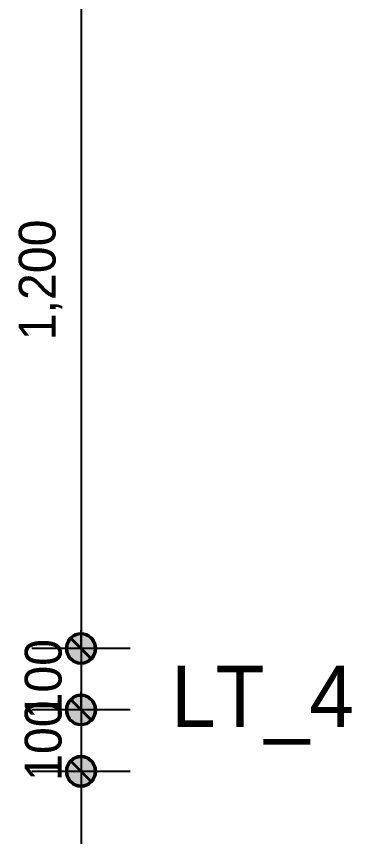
# Model space of a CAD drawing. Header units: millimetres. Extents: x 359270 to 411470, y 57550 to 89768.
# Drawn here: x 396225 to 396771, y 63146 to 64481 of the extents above; entities that cross this region are included whole.
import ezdxf

# ---------------------------------------------------------------- set-up
doc = ezdxf.new("R2010")
doc.units = ezdxf.units.MM
doc.header["$LTSCALE"] = 100
doc.header["$PDMODE"] = 3
doc.layers.get('DEFPOINTS').update_dxf_attribs({"color": 248})
for name, color, linetype in [('07-DIM WAL', 5, 'Continuous'), ('RC-LIGHT', 7, 'Continuous'), ('설비', 140, 'Continuous')]:
    doc.layers.add(name, color=color, linetype=linetype)
doc.styles.add('HY 울릉도 L', font='')
doc.styles.add('코레일둥고', font='Korail_Round_Gothic_Medium.ttf')
doc.styles.get('HY 울릉도 L').set_extended_font_data('HY울릉도L')
doc.dimstyles.new('30', dxfattribs={"dimscale": 30, "dimtxt": 2, "dimasz": 1, "dimexe": 1, "dimexo": 1, "dimgap": 1, "dimtad": 1, "dimdec": 0, "dimrnd": 0.05, "dimdsep": 46, "dimlunit": 6, "dimtxsty": 'HY 울릉도 L', "dimblk": 'ARCHTICK', "dimcen": 2.5, "dimdle": 1, "dimclrd": 133, "dimclre": 133, "dimclrt": 30, "dimadec": 0, "dimazin": 0, "dimtfac": 1, "dimtdec": 0, "dimtix": 1, "dimtmove": 2, "dimatfit": 3, "dimldrblk": 'ARCHTICK', "dimfxl": 1, "dimlwd": -1, "dimlwe": -1, "dimarcsym": 0})

# ---------------------------------------------------------------- blocks, each defined once
blk = doc.blocks.new('1')
at = {"linetype": 'Continuous'}
h = blk.add_hatch(color=4, dxfattribs=at)
h.dxf.hatch_style = 1
edge = h.paths.add_edge_path()
edge.add_arc((11539653.5, -14273503.8), 37.5, 0, 360)
at = {"color": 1, "linetype": 'Continuous'}
for p, q in [((11539653.5, -14273637.1), (11539653.5, -14273370.5)), ((11539520.2, -14273503.8), (11539786.8, -14273503.8))]:
    blk.add_line(p, q, dxfattribs=at)
at = {"color": 4, "linetype": 'Continuous'}
for radius in [41.5, 37.5]:
    blk.add_circle((11539653.5, -14273503.8), radius, dxfattribs=at)
blk = doc.blocks.new('_ArchTick')
at = {"color": 0, "linetype": 'ByBlock', "const_width": 0.15}
blk.add_lwpolyline([(-0.5, -0.5), (0.5, 0.5)], dxfattribs=at)
blk = doc.blocks.new('*D110')
at = {"layer": '07-DIM WAL', "color": 133}
for p, q in [((396330.5, 64682), (396330.5, 63422)), ((396360.5, 64652), (396360.5, 64652)), ((396300.5, 63452), (396300.5, 63452))]:
    blk.add_line(p, q, dxfattribs=at)
at = {"layer": 'DEFPOINTS', "color": 0}
for p in [(396330.5, 64652), (396330.5, 63452), (396330.5, 63452)]:
    blk.add_point(p, dxfattribs=at)
at = {"layer": '07-DIM WAL', "color": 133, "xscale": 30, "yscale": 30, "zscale": 30}
for p, rotation in [((396330.5, 64652), 90), ((396330.5, 63452), 270)]:
    blk.add_blockref('_ArchTick', p, dxfattribs=dict(at, rotation=rotation))
at = {"layer": '07-DIM WAL', "color": 30, "insert": (396264.6, 64052), "char_height": 60, "attachment_point": 5, "rotation": 90, "style": 'HY 울릉도 L'}
blk.add_mtext('1,200', dxfattribs=at)
blk = doc.blocks.new('*D111')
at = {"layer": '07-DIM WAL', "color": 133}
for p, q in [((396330.5, 63452), (396330.5, 63482)), ((396300.5, 63452), (396300.5, 63452)), ((396330.5, 63452), (396330.5, 63352)), ((396330.5, 63352), (396330.5, 63322)), ((396360.5, 63352), (396360.5, 63352))]:
    blk.add_line(p, q, dxfattribs=at)
at = {"layer": 'DEFPOINTS', "color": 0}
for p in [(396330.5, 63452), (396330.5, 63352), (396330.5, 63352)]:
    blk.add_point(p, dxfattribs=at)
at = {"layer": '07-DIM WAL', "color": 133, "xscale": 30, "yscale": 30, "zscale": 30}
for p, rotation in [((396330.5, 63452), 270), ((396330.5, 63352), 90)]:
    blk.add_blockref('_ArchTick', p, dxfattribs=dict(at, rotation=rotation))
at = {"layer": '07-DIM WAL', "color": 30, "insert": (396269.2, 63402), "char_height": 60, "attachment_point": 5, "rotation": 90, "style": 'HY 울릉도 L'}
blk.add_mtext('100', dxfattribs=at)
blk = doc.blocks.new('*D112')
at = {"layer": '07-DIM WAL', "color": 133}
for p, q in [((396330.5, 63352), (396330.5, 63382)), ((396330.5, 63352), (396330.5, 63252)), ((396360.5, 63352), (396360.5, 63352)), ((396330.5, 63252), (396330.5, 63222)), ((396360.5, 63252), (396360.5, 63252))]:
    blk.add_line(p, q, dxfattribs=at)
at = {"layer": 'DEFPOINTS', "color": 0}
for p in [(396330.5, 63352), (396330.5, 63252), (396330.5, 63252)]:
    blk.add_point(p, dxfattribs=at)
at = {"layer": '07-DIM WAL', "color": 133, "xscale": 30, "yscale": 30, "zscale": 30}
for p, rotation in [((396330.5, 63352), 270), ((396330.5, 63252), 90)]:
    blk.add_blockref('_ArchTick', p, dxfattribs=dict(at, rotation=rotation))
at = {"layer": '07-DIM WAL', "color": 30, "insert": (396269.2, 63302), "char_height": 60, "attachment_point": 5, "rotation": 90, "style": 'HY 울릉도 L'}
blk.add_mtext('100', dxfattribs=at)
blk = doc.blocks.new('*D113')
at = {"layer": '07-DIM WAL', "color": 133}
for p, q in [((396330.5, 63282), (396330.5, 62684)), ((396360.5, 63252), (396360.5, 63252)), ((396310.5, 62714), (396360.5, 62714))]:
    blk.add_line(p, q, dxfattribs=at)
at = {"layer": 'DEFPOINTS', "color": 0}
for p in [(396330.5, 63252), (396280.5, 62714), (396330.5, 62714)]:
    blk.add_point(p, dxfattribs=at)
at = {"layer": '07-DIM WAL', "color": 133, "xscale": 30, "yscale": 30, "zscale": 30}
for p, rotation in [((396330.5, 63252), 90), ((396330.5, 62714), 270)]:
    blk.add_blockref('_ArchTick', p, dxfattribs=dict(at, rotation=rotation))
at = {"layer": '07-DIM WAL', "color": 30, "insert": (396269.2, 62983), "char_height": 60, "attachment_point": 5, "rotation": 90, "style": 'HY 울릉도 L'}
blk.add_mtext('538', dxfattribs=at)

msp = doc.modelspace()

# ---------------------------------------------------------------- block references
at = {"layer": 'RC-LIGHT', "xscale": -0.6024096385271789, "yscale": 0.6024096385271789, "zscale": 0.6024096385271789, "rotation": 90}
for p in [(-8202165.8, 7015050.5), (-8202165.8, 7014950.5), (-8202165.8, 7014850.5)]:
    msp.add_blockref('1', p, dxfattribs=at)

# ---------------------------------------------------------------- texts
at = {"layer": '설비', "color": 30, "style": '코레일둥고'}
msp.add_text('LT_4', height=100, dxfattribs=at).set_placement((396476.9, 63324.1))

# ---------------------------------------------------------------- dimensions: what is measured, and where the dimension line sits
at = {"layer": '07-DIM WAL'}
for base, p1, p2, picture, middle in [((396330.5, 63452), (396330.5, 64652), (396330.5, 63452), '*D110', (396264.6, 64052)), ((396330.5, 63352), (396330.5, 63452), (396330.5, 63352), '*D111', (396269.2, 63402)), ((396330.5, 63252), (396330.5, 63352), (396330.5, 63252), '*D112', (396269.2, 63302)), ((396330.5, 62714), (396330.5, 63252), (396280.5, 62714), '*D113', (396269.2, 62983))]:
    dim = msp.add_linear_dim(base=base, p1=p1, p2=p2, angle=90, dimstyle='30', override={"dimfxl": 1.25}, dxfattribs=at)
    dim.commit()
    dim.dimension.update_dxf_attribs({"geometry": picture, "text_midpoint": middle})

doc.saveas('drawing.dxf')
